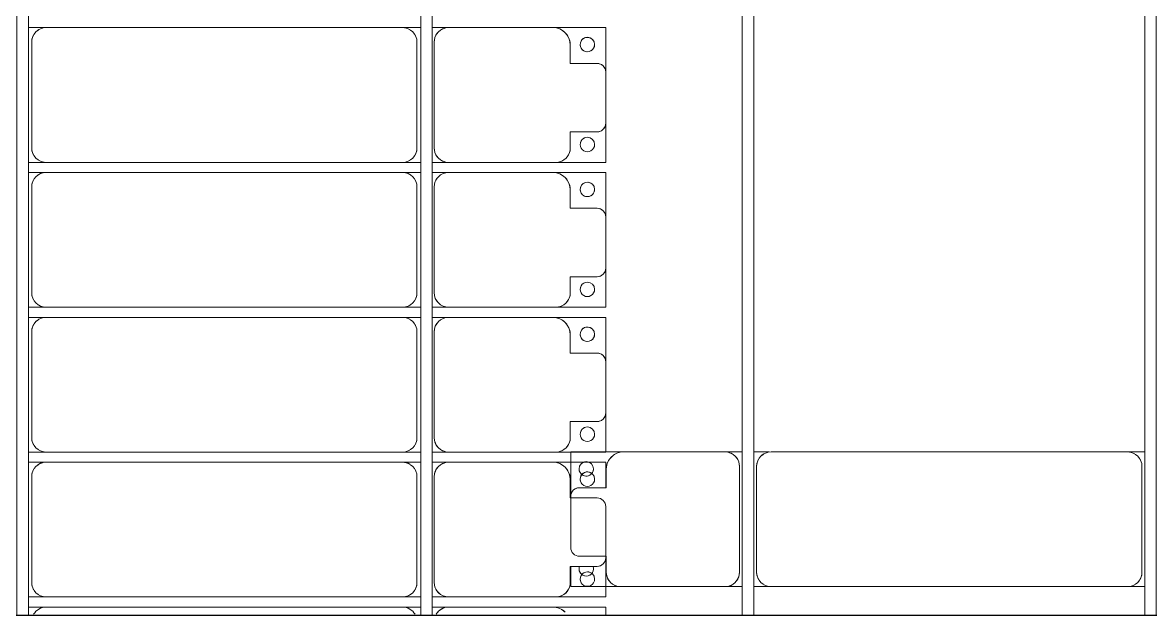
# Model space of a CAD drawing. Header units: millimetres. Extents: x -248177 to 167033, y 156986 to 268923.
# Drawn here: x -168838 to -164943, y 202419 to 204465 of the extents above; entities that cross this region are included whole.
import ezdxf

# ---------------------------------------------------------------- set-up
doc = ezdxf.new("R2010")
doc.units = ezdxf.units.MM
for name, color, linetype, lineweight in [('A-DETL-MBND', 5, 'Continuous', 9), ('A-GENM', 13, 'Continuous', 9), ('S-BEAM', 12, 'Continuous', 9)]:
    doc.layers.add(name, color=color, linetype=linetype, lineweight=lineweight)

# ---------------------------------------------------------------- blocks, each defined once
blk = doc.blocks.new('Dải phao đi lại kèm đỡ invester - DẢI PHAO ĐI LẠI-18009-BỐ TRÍ KHUNG KẾT CẤU BÈ PIN 02')
at = {"layer": 'A-DETL-MBND', "color": 8}
for p, q in [((29758.4, 1312.2), (29911.8, 1312.2)), ((29758.4, 1129.7), (29758.4, 1312.2)), ((29758.4, 1312.2), (29758.4, 1129.7)), ((29911.8, 1312.2), (29758.4, 1312.2)), ((30088.2, 1312.2), (29911.8, 1312.2)), ((30088.2, 1312.2), (30223.4, 1312.2)), ((30223.4, 1312.2), (30088.2, 1312.2)), ((30223.4, 1312.2), (30223.4, 1139.7)), ((30223.4, 1139.7), (30223.4, 1312.2)), ((30258.4, 1312.2), (30411.8, 1312.2)), ((30258.4, 1129.7), (30258.4, 1312.2)), ((30258.4, 1312.2), (30258.4, 1129.7)), ((30411.8, 1312.2), (30258.4, 1312.2)), ((30588.2, 1312.2), (30411.8, 1312.2)), ((30588.2, 1312.2), (30723.4, 1312.2)), ((30723.4, 1312.2), (30588.2, 1312.2)), ((30723.4, 1312.2), (30723.4, 1139.7)), ((30723.4, 1139.7), (30723.4, 1312.2)), ((30758.4, 1312.2), (30911.8, 1312.2)), ((30758.4, 1129.7), (30758.4, 1312.2)), ((30758.4, 1312.2), (30758.4, 1129.7)), ((30911.8, 1312.2), (30758.4, 1312.2)), ((31088.2, 1312.2), (30911.8, 1312.2)), ((31088.2, 1312.2), (31223.4, 1312.2)), ((31223.4, 1312.2), (31088.2, 1312.2)), ((31223.4, 1312.2), (31223.4, 1139.7)), ((31223.4, 1225), (31223.4, 1312.2)), ((31258.4, 1312.2), (31346.8, 1312.2)), ((31258.4, 1129.7), (31258.4, 1312.2)), ((31258.4, 1303), (31258.4, 1270.2)), ((31588.2, 1312.2), (31411.8, 1312.2)), ((31588.2, 1312.2), (31723.4, 1312.2)), ((31723.4, 1312.2), (31686.7, 1312.2)), ((31723.4, 1312.2), (31723.4, 1139.7)), ((31723.4, 1139.7), (31723.4, 1312.2)), ((31758.4, 1312.2), (31786.3, 1312.2)), ((31758.4, 1129.7), (31758.4, 1312.2)), ((31758.4, 1312.2), (31758.4, 1129.7)), ((31786.3, 1312.2), (31758.4, 1312.2)), ((29881.8, 1282.2), (29881.8, 1189.7)), ((30118.2, 1189.7), (30118.2, 1282.2)), ((30381.8, 1282.2), (30381.8, 1189.7)), ((30618.2, 1189.7), (30618.2, 1282.2)), ((30881.8, 1282.2), (30881.8, 1189.7)), ((31118.2, 1189.7), (31118.2, 1282.2)), ((31258.4, 1261.6), (31258.4, 1208.6)), ((31381.8, 1282.2), (31381.8, 1189.7)), ((31618.2, 1189.7), (31618.2, 1282.2)), ((29881.8, 1189.7), (29818.4, 1189.7)), ((30173.4, 1189.7), (30118.2, 1189.7)), ((30381.8, 1189.7), (30318.4, 1189.7)), ((30673.4, 1189.7), (30618.2, 1189.7)), ((30881.8, 1189.7), (30818.4, 1189.7)), ((31173.4, 1189.7), (31118.2, 1189.7)), ((31223.4, 1139.7), (31223.4, 1192.1)), ((31258.4, 1193.7), (31258.4, 1129.7)), ((31381.8, 1189.7), (31318.4, 1189.7)), ((31673.4, 1189.7), (31618.2, 1189.7)), ((29758.4, 1129.7), (29758.4, 769.7)), ((30223.4, 769.7), (30223.4, 1139.7)), ((30258.4, 1129.7), (30258.4, 769.7)), ((30723.4, 769.7), (30723.4, 1139.7)), ((30758.4, 1129.7), (30758.4, 769.7)), ((31223.4, 769.7), (31223.4, 1139.7)), ((31258.4, 1129.7), (31258.4, 769.7)), ((31723.4, 769.7), (31723.4, 1139.7)), ((31758.4, 1129.7), (31758.4, 769.7)), ((29758.4, 713.2), (29758.4, 769.7)), ((29758.4, 713.2), (29758.4, 769.7)), ((30223.4, 769.7), (30223.4, 713.2)), ((30223.4, 769.7), (30223.4, 713.2)), ((30258.4, 713.2), (30258.4, 769.7)), ((30258.4, 713.2), (30258.4, 769.7)), ((30723.4, 769.7), (30723.4, 713.2)), ((30723.4, 769.7), (30723.4, 713.2)), ((30758.4, 713.2), (30758.4, 769.7)), ((30758.4, 713.2), (30758.4, 769.7)), ((31223.4, 769.7), (31223.4, 713.2)), ((31223.4, 769.7), (31223.4, 713.2)), ((31258.4, 713.2), (31258.4, 769.7)), ((31258.4, 713.2), (31258.4, 769.7)), ((31723.4, 769.7), (31723.4, 713.2)), ((31723.4, 769.7), (31723.4, 713.2)), ((31758.4, 713.2), (31758.4, 769.7)), ((31758.4, 713.2), (31758.4, 769.7)), ((29808.4, 719.7), (30173.4, 719.7)), ((30308.4, 719.7), (30673.4, 719.7)), ((30808.4, 719.7), (31173.4, 719.7)), ((31308.4, 719.7), (31673.4, 719.7)), ((29758.4, 610.3), (29758.4, 673.2)), ((29758.4, 610.3), (29758.4, 673.2)), ((30223.4, 673.2), (30223.4, 610.3)), ((30223.4, 673.2), (30223.4, 610.3)), ((30258.4, 610.3), (30258.4, 673.2)), ((30258.4, 610.3), (30258.4, 673.2)), ((30723.4, 673.2), (30723.4, 610.3)), ((30723.4, 673.2), (30723.4, 610.3)), ((30758.4, 610.3), (30758.4, 673.2)), ((30758.4, 610.3), (30758.4, 673.2)), ((31223.4, 673.2), (31223.4, 610.3)), ((31223.4, 673.2), (31223.4, 610.3)), ((31258.4, 610.3), (31258.4, 673.2)), ((31258.4, 610.3), (31258.4, 673.2)), ((31723.4, 673.2), (31723.4, 610.3)), ((31723.4, 673.2), (31723.4, 610.3)), ((31758.4, 610.3), (31758.4, 673.2)), ((31758.4, 610.3), (31758.4, 673.2)), ((30173.4, 660.3), (29808.4, 660.3)), ((30673.4, 660.3), (30308.4, 660.3)), ((31173.4, 660.3), (30808.4, 660.3)), ((31673.4, 660.3), (31308.4, 660.3)), ((29758.4, 610.3), (29758.4, -620.3)), ((30223.4, -620.3), (30223.4, 610.3)), ((30258.4, 610.3), (30258.4, -620.3)), ((30723.4, -620.3), (30723.4, 610.3)), ((30758.4, 610.3), (30758.4, -620.3)), ((31223.4, -620.3), (31223.4, 610.3)), ((31258.4, 610.3), (31258.4, -620.3)), ((31723.4, -620.3), (31723.4, 610.3)), ((31758.4, 610.3), (31758.4, -620.3)), ((29758.4, -681.8), (29758.4, -620.3)), ((29758.4, -681.8), (29758.4, -620.3)), ((30223.4, -620.3), (30223.4, -681.8)), ((30223.4, -620.3), (30223.4, -681.8)), ((30258.4, -681.8), (30258.4, -620.3)), ((30258.4, -681.8), (30258.4, -620.3)), ((30723.4, -620.3), (30723.4, -681.8)), ((30723.4, -620.3), (30723.4, -681.8)), ((30758.4, -681.8), (30758.4, -620.3)), ((30758.4, -681.8), (30758.4, -620.3)), ((31223.4, -620.3), (31223.4, -681.8)), ((31223.4, -620.3), (31223.4, -681.8)), ((31258.4, -681.8), (31258.4, -620.3)), ((31258.4, -681.8), (31258.4, -620.3)), ((31723.4, -620.3), (31723.4, -681.8)), ((31723.4, -620.3), (31723.4, -681.8)), ((31758.4, -681.8), (31758.4, -620.3)), ((31758.4, -681.8), (31758.4, -620.3)), ((29808.4, -670.3), (30173.4, -670.3)), ((30308.4, -670.3), (30673.4, -670.3)), ((30808.4, -670.3), (31173.4, -670.3)), ((31308.4, -670.3), (31673.4, -670.3))]:
    blk.add_line(p, q, dxfattribs=at)
for centre, radius, start, end in [((29911.8, 1282.2), 30, 90, 180), ((29911.8, 1282.2), 30, 105, 165), ((29911.8, 1282.2), 30, 135, 165), ((29911.8, 1282.2), 30, 135, 165), ((30088.2, 1282.2), 30, 360, 90), ((30088.2, 1282.2), 30, 60, 75), ((30088.2, 1282.2), 30, 15, 75), ((30088.2, 1282.2), 30, 60, 75), ((30088.2, 1282.2), 30, 15, 30), ((30088.2, 1282.2), 30, 15, 30), ((30411.8, 1282.2), 30, 90, 180), ((30411.8, 1282.2), 30, 105, 165), ((30411.8, 1282.2), 30, 135, 165), ((30411.8, 1282.2), 30, 135, 165), ((30588.2, 1282.2), 30, 360, 90), ((30588.2, 1282.2), 30, 60, 75), ((30588.2, 1282.2), 30, 15, 75), ((30588.2, 1282.2), 30, 60, 75), ((30588.2, 1282.2), 30, 15, 30), ((30588.2, 1282.2), 30, 15, 30), ((30911.8, 1282.2), 30, 90, 180), ((30911.8, 1282.2), 30, 105, 165), ((30911.8, 1282.2), 30, 135, 165), ((30911.8, 1282.2), 30, 135, 165), ((31088.2, 1282.2), 30, 360, 90), ((31088.2, 1282.2), 30, 60, 75), ((31088.2, 1282.2), 30, 15, 75), ((31088.2, 1282.2), 30, 60, 75), ((31088.2, 1282.2), 30, 15, 30), ((31088.2, 1282.2), 30, 15, 30), ((31411.8, 1282.2), 30, 90, 180), ((31588.2, 1282.2), 30, 0, 90), ((31588.2, 1282.2), 30, 15, 75), ((29816.8, 1248.6), 25, 90, 270), ((29816.8, 1248.6), 25, 90, 255), ((29816.8, 1248.6), 25, 270, 90), ((29816.8, 1248.6), 25, 300, 90), ((30161.8, 1248.6), 25, 90, 270), ((30161.8, 1248.6), 25, 90, 180), ((30161.8, 1248.6), 25, 270, 90), ((30161.8, 1248.6), 25, 270, 90), ((30316.8, 1248.6), 25, 90, 270), ((30316.8, 1248.6), 25, 90, 255), ((30316.8, 1248.6), 25, 270, 90), ((30316.8, 1248.6), 25, 300, 90), ((30661.8, 1248.6), 25, 90, 270), ((30661.8, 1248.6), 25, 90, 180), ((30661.8, 1248.6), 25, 270, 90), ((30661.8, 1248.6), 25, 270, 90), ((30816.8, 1248.6), 25, 90, 270), ((30816.8, 1248.6), 25, 90, 255), ((30816.8, 1248.6), 25, 270, 90), ((30816.8, 1248.6), 25, 300, 90), ((31161.8, 1248.6), 25, 90, 270), ((31161.8, 1248.6), 25, 90, 180), ((31161.8, 1248.6), 25, 270, 90), ((31161.8, 1248.6), 25, 270, 90), ((31316.8, 1248.6), 25, 90, 270), ((31316.8, 1248.6), 25, 148.5135, 255), ((31316.8, 1248.6), 25, 270, 90), ((31661.8, 1248.6), 25, 90, 270), ((31661.8, 1248.6), 25, 135, 180), ((31661.8, 1248.6), 25, 270, 90), ((29816.8, 1248.6), 25, 270, 285), ((30161.8, 1248.6), 25, 195, 255), ((30316.8, 1248.6), 25, 270, 285), ((30661.8, 1248.6), 25, 195, 255), ((30816.8, 1248.6), 25, 270, 285), ((31161.8, 1248.6), 25, 195, 255), ((31316.8, 1248.6), 25, 270, 285), ((31316.8, 1248.6), 25, 300, 315), ((31661.8, 1248.6), 25, 195, 255), ((31661.8, 1248.6), 25, 270, 285), ((29818.4, 1129.7), 60, 90, 180), ((29818.4, 1129.7), 60, 90, 150), ((30173.4, 1139.7), 50, 360, 90), ((30173.4, 1139.7), 50, 15, 90), ((30318.4, 1129.7), 60, 90, 180), ((30318.4, 1129.7), 60, 90, 150), ((30673.4, 1139.7), 50, 360, 90), ((30673.4, 1139.7), 50, 15, 90), ((30818.4, 1129.7), 60, 90, 180), ((30818.4, 1129.7), 60, 90, 150), ((31173.4, 1139.7), 50, 0, 90), ((31173.4, 1139.7), 50, 15, 90), ((31318.4, 1129.7), 60, 90, 180), ((31318.4, 1129.7), 60, 90, 150), ((31673.4, 1139.7), 50, 0, 90), ((31673.4, 1139.7), 50, 15, 90), ((31818.4, 1129.7), 60, 135, 180), ((31818.4, 1129.7), 60, 135, 150), ((29808.4, 769.7), 50, 180, 270), ((29808.4, 769.7), 50, 195, 270), ((30173.4, 769.7), 50, 270, 360), ((30173.4, 769.7), 50, 270, 345), ((30308.4, 769.7), 50, 180, 270), ((30308.4, 769.7), 50, 195, 270), ((30673.4, 769.7), 50, 270, 360), ((30673.4, 769.7), 50, 270, 345), ((30808.4, 769.7), 50, 180, 270), ((30808.4, 769.7), 50, 195, 270), ((31173.4, 769.7), 50, 270, 360), ((31173.4, 769.7), 50, 270, 345), ((31308.4, 769.7), 50, 180, 270), ((31308.4, 769.7), 50, 195, 270), ((31673.4, 769.7), 50, 270, 0), ((31673.4, 769.7), 50, 270, 345), ((31808.4, 769.7), 50, 180, 240), ((31808.4, 769.7), 50, 195, 240), ((29808.4, 610.3), 50, 90, 180), ((29808.4, 610.3), 50, 150, 180), ((29808.4, 610.3), 50, 105, 120), ((30173.4, 610.3), 50, 360, 90), ((30173.4, 610.3), 50, 60, 90), ((30173.4, 610.3), 50, 15, 30), ((30308.4, 610.3), 50, 90, 180), ((30308.4, 610.3), 50, 150, 180), ((30308.4, 610.3), 50, 105, 120), ((30673.4, 610.3), 50, 0, 90), ((30673.4, 610.3), 50, 60, 90), ((30673.4, 610.3), 50, 15, 30), ((30808.4, 610.3), 50, 90, 180), ((30808.4, 610.3), 50, 150, 180), ((30808.4, 610.3), 50, 105, 120), ((31173.4, 610.3), 50, 0, 90), ((31173.4, 610.3), 50, 60, 90), ((31173.4, 610.3), 50, 15, 30), ((31308.4, 610.3), 50, 90, 180), ((31308.4, 610.3), 50, 150, 180), ((31308.4, 610.3), 50, 105, 120), ((31673.4, 610.3), 50, 0, 90), ((31673.4, 610.3), 50, 60, 90), ((31673.4, 610.3), 50, 15, 30), ((31808.4, 610.3), 50, 120, 180), ((31808.4, 610.3), 50, 150, 180), ((29808.4, -620.3), 50, 180, 270), ((30173.4, -620.3), 50, 270, 360), ((30173.4, -620.3), 50, 330, 0), ((30308.4, -620.3), 50, 180, 270), ((30673.4, -620.3), 50, 270, 0), ((30673.4, -620.3), 50, 330, 0), ((30808.4, -620.3), 50, 180, 270), ((31173.4, -620.3), 50, 270, 0), ((31173.4, -620.3), 50, 330, 0), ((31308.4, -620.3), 50, 180, 270), ((31673.4, -620.3), 50, 270, 0), ((31673.4, -620.3), 50, 330, 0), ((31808.4, -620.3), 50, 180, 240), ((29808.4, -620.3), 50, 195, 225), ((30308.4, -620.3), 50, 195, 225), ((30808.4, -620.3), 50, 195, 225), ((31308.4, -620.3), 50, 195, 225), ((31808.4, -620.3), 50, 195, 225), ((29808.4, -620.3), 50, 240, 270), ((30173.4, -620.3), 50, 270, 300), ((30308.4, -620.3), 50, 240, 270), ((30673.4, -620.3), 50, 270, 300), ((30808.4, -620.3), 50, 240, 270), ((31173.4, -620.3), 50, 270, 300), ((31308.4, -620.3), 50, 240, 270), ((31673.4, -620.3), 50, 270, 300)]:
    blk.add_arc(centre, radius, start, end, dxfattribs=at)
blk = doc.blocks.new('Dai phao do pin - DẢI PHAO ĐỠ PIN-V46-BỐ TRÍ KHUNG KẾT CẤU BÈ PIN 02')
at = {"layer": 'A-DETL-MBND', "color": 8}
for p, q in [((-1312.2, 241.6), (-1129.7, 241.6)), ((-1312.2, 88.2), (-1312.2, 241.6)), ((-1312.2, 241.6), (-1312.2, 204.7)), ((-1230, 241.6), (-1312.2, 241.6)), ((-1129.7, 241.6), (-1192.1, 241.6)), ((-779.7, 241.6), (-1129.7, 241.6)), ((-779.7, 241.6), (-720.3, 241.6)), ((-779.7, 241.6), (-720.3, 241.6)), ((-680.3, 241.6), (-627.3, 241.6)), ((-680.3, 241.6), (-627.3, 241.6)), ((610.3, 241.6), (-620.3, 241.6)), ((610.3, 241.6), (669.7, 241.6)), ((610.3, 241.6), (669.7, 241.6)), ((-1189.7, 181.6), (-1189.7, 118.2)), ((-729.7, -173.4), (-729.7, 191.6)), ((-670.3, 191.6), (-670.3, -173.4)), ((660.3, -173.4), (660.3, 191.6)), ((-1189.7, 118.2), (-1282.2, 118.2)), ((-1312.2, 88.2), (-1312.2, -88.2)), ((-1312.2, -223.4), (-1312.2, -153.2)), ((-1282.2, -118.2), (-1189.7, -118.2)), ((-1189.7, -118.2), (-1189.7, -173.4)), ((-1139.7, -223.4), (-1312.2, -223.4)), ((-1294.1, -223.4), (-1271, -223.4)), ((-1252.8, -223.4), (-1213.5, -223.4)), ((-1194.1, -223.4), (-1139.7, -223.4)), ((-1139.7, -223.4), (-779.7, -223.4)), ((-720.3, -223.4), (-779.7, -223.4)), ((-720.3, -223.4), (-779.7, -223.4)), ((-627.4, -223.4), (-680.3, -223.4)), ((-627.4, -223.4), (-680.3, -223.4)), ((-620.3, -223.4), (610.3, -223.4)), ((669.7, -223.4), (610.3, -223.4)), ((669.7, -223.4), (610.3, -223.4))]:
    blk.add_line(p, q, dxfattribs=at)
for centre, radius, start, end in [((-1129.7, 181.6), 60, 90, 180), ((-779.7, 191.6), 50, 360, 90), ((-779.7, 191.6), 50, 360, 75), ((-620.3, 191.6), 50, 90, 180), ((-620.3, 191.6), 50, 105, 135), ((610.3, 191.6), 50, 360, 90), ((610.3, 191.6), 50, 60, 90), ((-1258.6, 183.2), 25, 0, 180), ((-1258.6, 183.2), 25, 90, 120), ((-1129.7, 181.6), 60, 120, 180), ((-620.3, 191.6), 50, 150, 180), ((610.3, 191.6), 50, 15, 30), ((-1258.6, 183.2), 25, 180, 0), ((-1258.6, 183.2), 25, 210, 300), ((-1258.6, 183.2), 25, 330, 360), ((-1282.2, 88.2), 30, 90, 180), ((-1282.2, 88.2), 30, 105, 165), ((-1282.2, -88.2), 30, 180, 270), ((-1258.6, -161.8), 25, 165, 180), ((-1258.6, -161.8), 25, 0, 15), ((-1258.6, -161.8), 25, 180, 0), ((-1258.6, -161.8), 25, 195, 270), ((-1258.6, -161.8), 25, 285, 0), ((-1139.7, -173.4), 50, 180, 270), ((-1139.7, -173.4), 50, 180, 255), ((-779.7, -173.4), 50, 270, 360), ((-779.7, -173.4), 50, 285, 360), ((-620.3, -173.4), 50, 180, 270), ((-620.3, -173.4), 50, 180, 210), ((610.3, -173.4), 50, 270, 360), ((610.3, -173.4), 50, 330, 360), ((-620.3, -173.4), 50, 240, 255), ((610.3, -173.4), 50, 285, 300)]:
    blk.add_arc(centre, radius, start, end, dxfattribs=at)
blk = doc.blocks.new('Dầm C52 - Dầm C52-24593-BỐ TRÍ KHUNG KẾT CẤU BÈ PIN 02')
at = {"layer": 'S-BEAM', "color": 1}
for p, q in [((-10178.2, 20), (-4218.2, 20)), ((-4218.2, -20), (-10178.2, -20))]:
    blk.add_line(p, q, dxfattribs=at)
blk = doc.blocks.new('Dầm C52 - Hộp 40x60-16517-BỐ TRÍ KHUNG KẾT CẤU BÈ PIN 02')
at = {"layer": 'S-BEAM', "color": 3, "lineweight": 25}
blk.add_line((-109999.4, 20), (109999.4, 20), dxfattribs=at)
blk = doc.blocks.new('HOBANMONG_BEPIN 2_rvt-1-BỐ TRÍ KHUNG KẾT CẤU BÈ PIN 02')
at = {"layer": 'A-GENM', "lineweight": 9}
for name, p, rotation in [('Dải phao đi lại kèm đỡ invester - DẢI PHAO ĐI LẠI-18009-BỐ TRÍ KHUNG KẾT CẤU BÈ PIN 02', (-168136.4, 234206.3), 270.0007586098934), ('Dai phao do pin - DẢI PHAO ĐỠ PIN-V46-BỐ TRÍ KHUNG KẾT CẤU BÈ PIN 02', (-165632.4, 202741.8), 0.0007586094741477002)]:
    blk.add_blockref(name, p, dxfattribs=dict(at, rotation=rotation))
at = {"layer": 'S-BEAM', "lineweight": 9}
for name, p, rotation in [('Dầm C52 - Dầm C52-24593-BỐ TRÍ KHUNG KẾT CẤU BÈ PIN 02', (-168837.9, 212598.2), 90.00075860989138), ('Dầm C52 - Dầm C52-24593-BỐ TRÍ KHUNG KẾT CẤU BÈ PIN 02', (-167442.9, 212598.3), 90.00075860989138), ('Dầm C52 - Dầm C52-24593-BỐ TRÍ KHUNG KẾT CẤU BÈ PIN 02', (-166332.9, 212598.3), 90.00075860989138), ('Dầm C52 - Dầm C52-24593-BỐ TRÍ KHUNG KẾT CẤU BÈ PIN 02', (-164942.9, 212598.3), 90.00075860989138), ('Dầm C52 - Hộp 40x60-16517-BỐ TRÍ KHUNG KẾT CẤU BÈ PIN 02', (-131154.5, 202400.5), 0.0007586094741477002)]:
    blk.add_blockref(name, p, dxfattribs=dict(at, rotation=rotation))

msp = doc.modelspace()

# ---------------------------------------------------------------- block references
at = {"lineweight": 5}
msp.add_blockref('HOBANMONG_BEPIN 2_rvt-1-BỐ TRÍ KHUNG KẾT CẤU BÈ PIN 02', (0, 0), dxfattribs=at)

doc.saveas('drawing.dxf')
